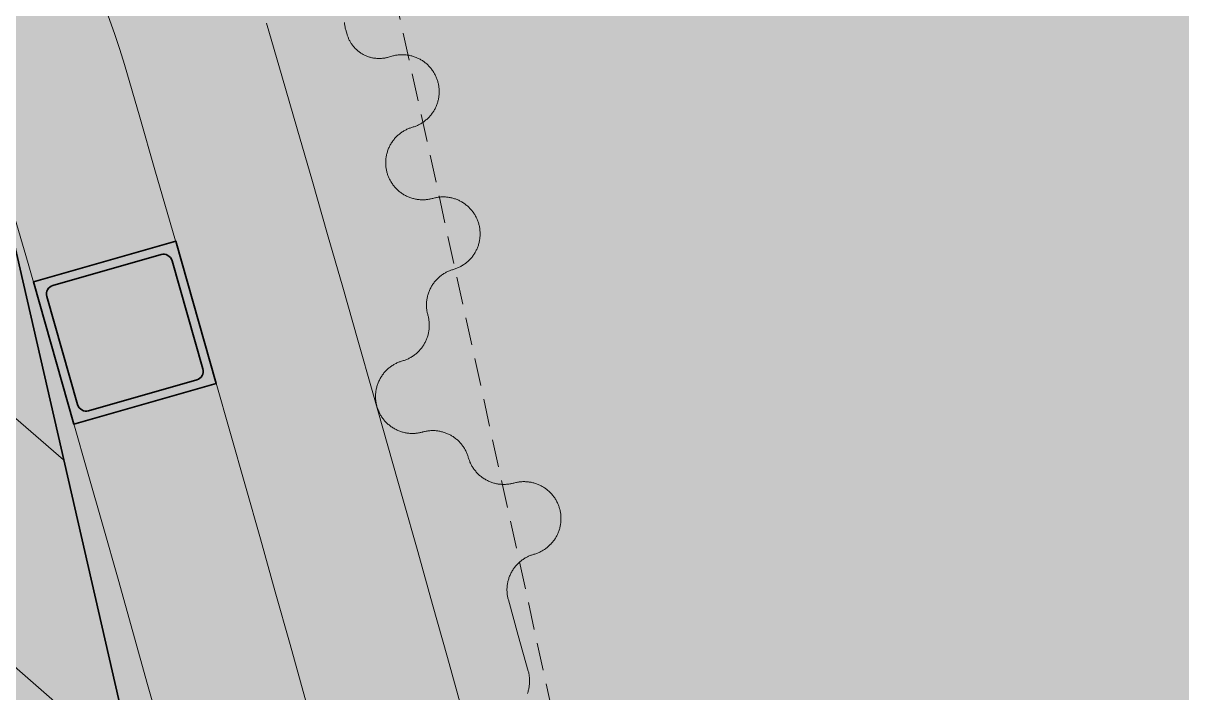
# Model space of a CAD drawing. Header units: millimetres. Extents: x 833941507 to 1669051331, y 817666127 to 1636299673.
# Drawn here: x 834548215.6 to 834548607.1, y 817988460.1 to 817988686.2 of the extents above; entities that cross this region are included whole.
import ezdxf

# ---------------------------------------------------------------- set-up
doc = ezdxf.new("R2010")
doc.units = ezdxf.units.MM
doc.header["$LTSCALE"] = 3
doc.linetypes.add('B0703', pattern=[4.6875, 3.125, -1.5625])
for name, color, linetype, lineweight in [('Hatch (LTC&CB)', 252, 'Continuous', 35), ('UAJ-22INWA', 6, 'Continuous', 35), ('UAJ-22INWA-a', 1, 'Continuous', 13), ('UAJ-22INWA-h', 251, 'Continuous', 9), ('UAJ-23FLOR-h', 251, 'Continuous', 9), ('UAJ-25CEIL-z', 8, 'B0703', 9), ('UAJ-42INFI', 1, 'Continuous', 18), ('UAJ-42INFI-h', 251, 'Continuous', 9)]:
    doc.layers.add(name, color=color, linetype=linetype, lineweight=lineweight)
doc.layers.add('UAJ-00XREF', color=7, linetype='Continuous')

# ---------------------------------------------------------------- blocks, each defined once
blk = doc.blocks.new('GBP-LTC-LB01')
at = {"layer": 'UAJ-23FLOR-h'}
h = blk.add_hatch(dxfattribs=at)
h.set_pattern_fill('EARTH,_O', color=256, scale=180, angle=45)
h.set_pattern_definition([(48.9989, (834576001.8, 818046085.3), (-112.727, 1612.5107), [1143, -1143]), (48.9989, (834575678.3, 818046366.6), (-112.727, 1612.5107), [1143, -1143]), (48.9989, (834575354.8, 818046647.8), (-112.727, 1612.5107), [1143, -1143]), (138.9989, (834575340.7, 818046849.3), (-1612.5107, -112.727), [1143, -1143]), (138.9989, (834575621.9, 818047172.8), (-1612.5107, -112.727), [1143, -1143]), (138.9989, (834575903.1, 818047496.3), (-1612.5107, -112.727), [1143, -1143])])
h.paths.add_polyline_path([(834572173.05, 818200349.17), (834310583.74, 818182062.08), (834331502.24, 817882831.69), (834364939.69, 817885169.23), (834473095.7, 818011283.6), (834480533.7, 818020120.4), (834485095.05, 818025709.55), (834491375.7, 818033619), (834497063.4, 818041013), (834493145.8, 818043678.7), (834512788.5, 818074029.25), (834518712.45, 818083675.25), (834526231.3, 818096325.1), (834534646.05, 818111073.05), (834545956, 818131981.3), (834557204.6, 818154198.8), (834564040, 818168496.8), (834570941.16, 818183576.43), (834578367.8, 818200696.3)])
h.paths.add_polyline_path([(834382131.31, 817956469.98), (834418268.73, 817958996.07), (834422062.41, 817963855.9), (834428403.04, 817964299.38), (834467239.2, 818010695.58), (834466445.21, 818021738.79), (834476097.72, 818035709.03), (834485267.1, 818048983.2), (834487014.89, 818051460.43), (834497268.33, 818067303.42), (834492893.38, 818129890.09), (834448056.59, 818126755.66), (834416896.58, 818105052.11), (834382061.37, 818080788.99), (834386167.45, 818022059.16), (834377588.38, 818021459.47)], flags=16)
edge = h.paths.add_edge_path(flags=16)
edge.add_line((834540292.29, 818142076.07), (834533466.32, 818141614.13))
edge.add_line((834533466.32, 818141614.13), (834523258.01, 818143862.71))
edge.add_line((834523258.01, 818143862.71), (834525896.87, 818155838.93))
edge.add_arc((834558382.43, 818267025.45), 115835.02, 237.2183981, 253.7131266, ccw=False)
edge.add_line((834495664.92, 818169638.25), (834498267.59, 818132356.98))
edge.add_line((834498267.59, 818132356.98), (834496346.42, 818130135.01))
edge.add_line((834496346.42, 818130135.01), (834492879.88, 818129892.67))
edge.add_line((834492879.88, 818129892.67), (834494229.58, 818110587.62))
edge.add_line((834494229.58, 818110587.62), (834496326.13, 818110708.38))
edge.add_line((834496326.13, 818110708.38), (834498420.21, 818080753.55))
edge.add_line((834498420.21, 818080753.55), (834498046.12, 818080727.4))
edge.add_line((834498046.12, 818080727.4), (834498254.52, 818077746.38))
edge.add_line((834498254.52, 818077746.38), (834503061.09, 818078082.4))
edge.add_line((834503061.09, 818078082.4), (834504979.52, 818081212.1))
edge.add_line((834504979.52, 818081212.1), (834509429.02, 818088470.93))
edge.add_line((834509429.02, 818088470.93), (834515217.16, 818097913.59))
edge.add_line((834515217.16, 818097913.59), (834526067.43, 818116415.54))
edge.add_line((834526067.43, 818116415.54), (834532489.2, 818127888.68))
edge.add_line((834532489.2, 818127888.68), (834534830.9, 818132146.3))
edge.add_line((834534830.9, 818132146.3), (834540292.29, 818142076.07))
h = blk.add_hatch(dxfattribs=at)
h.set_pattern_fill('EARTH,_O', color=256, scale=180, angle=45)
h.set_pattern_definition([(45.0000001, (-1082349.7, 54794.9), (-3e-06, 1616.4461018), [1143, -1143]), (45.0000001, (-1082652.8, 55098), (-3e-06, 1616.4461018), [1143, -1143]), (45.0000001, (-1082955.9, 55401.1), (-3e-06, 1616.4461018), [1143, -1143]), (135.0000001, (-1082955.9, 55603.1), (-1616.4461018, -3e-06), [1143, -1143]), (135.0000001, (-1082652.8, 55906.2), (-1616.4461018, -3e-06), [1143, -1143]), (135.0000001, (-1082349.7, 56209.3), (-1616.4461018, -3e-06), [1143, -1143])])
h.paths.add_polyline_path([(834669469.25, 818015499.17), (834651080.82, 818014213.79), (834651091.33, 818014066.03), (834669479.76, 818015351.52)], flags=16)
edge = h.paths.add_edge_path()
edge.add_arc((834611763.61, 818123015.07), 22001.28, 94.000719, 118.688683)
edge.add_line((834601201.89, 818142315.5), (834593918.34, 818141228.38))
edge.add_arc((834611768.4, 818123014.03), 25502.69, 93.997159, 134.421275, ccw=False)
edge.add_line((834609990.68, 818148454.69), (834618164.36, 818149025.84))
edge.add_line((834618164.36, 818149025.84), (834618408.29, 818145534.91))
edge.add_line((834618408.29, 818145534.91), (834616365.41, 818145392.16))
edge.add_line((834616365.41, 818145392.16), (834616609.39, 818141900.69))
edge.add_line((834616609.39, 818141900.69), (834611621.55, 818141552.15))
edge.add_line((834611621.55, 818141552.15), (834611377.61, 818145043.07))
edge.add_line((834611377.61, 818145043.07), (834610228.61, 818144962.74))
h.paths.add_polyline_path([(834673232.94, 818197365.88), (834607546.49, 818192773.89), (834599172.5, 818174435.3), (834588349.1, 818152374.5), (834578621.55, 818133890.65), (834568418.3, 818115665.3), (834556456.7, 818095618.3), (834546606.4, 818080041.6), (834532219.3, 818058623.75), (834523692.15, 818046595.75), (834515683.5, 818035708.5), (834508244.2, 818025929.9), (834500656.3, 818016266.1), (834489786.8, 818002934.1), (834483448.3, 817995421.3), (834478637.6, 817989841.7), (834458453.75, 817967379.3), (834441506.5, 817949096.36), (834383075.75, 817886437.08), (834482026.69, 817893354.51), (834551919.04, 817920008.6), (834634905.13, 817930637.13), (834634023, 817939309.35), (834633770.07, 817941795.89), (834633577.69, 817943687.02), (834508697.04, 817930983.61), (834507053.46, 817930191.44), (834506409.46, 817939426.96), (834507656.94, 817945566.73), (834503417.08, 818006767.03), (834503064.37, 818011762.67), (834514052.91, 818025791.94), (834520784.65, 818034889.35), (834526318.86, 818042436.94), (834532381.69, 818050705.63), (834536345.72, 818056472.68), (834542258.41, 818065225.62), (834550405.86, 818077286.91), (834561579, 818095001.96), (834574522.66, 818117080.03), (834587768.88, 818140310.21), (834609774.13, 818143594.98), (834610001.97, 818140335.89), (834634252.54, 818142031.47), (834636806.9, 818105492.47), (834642791.48, 818105913.75), (834646278.56, 818056032.58), (834640293.17, 818055614.16), (834643382.34, 818011424.91), (834641138.41, 818011267.96), (834645775.78, 817944927.87), (834639048.36, 817944243.52), (834640362.12, 817931328.11), (834651070.39, 817932706.91), (834650587.67, 817936476.13), (834685105.74, 817940896.86), (834685588.46, 817937127.64), (834691373.79, 817937868.57)])
blk = doc.blocks.new('*U1272')
at = {"layer": 'UAJ-22INWA-h'}
h = blk.add_hatch(color=256, dxfattribs=at)
h.dxf.hatch_style = 1
h.paths.add_polyline_path([(0, -10), (50, -10), (50, 40), (0, 40)])
edge = h.paths.add_edge_path(flags=16)
edge.add_line((6, -7), (44, -7))
edge.add_arc((44, -4), 3, 270, 360)
edge.add_line((47, -4), (47, 34))
edge.add_arc((44, 34), 3, 360, 450)
edge.add_line((44, 37), (6, 37))
edge.add_arc((6, 34), 3, 90, 180)
edge.add_line((3, 34), (3, -4))
edge.add_arc((6, -4), 3, 180, 270)
at = {"layer": 'UAJ-22INWA'}
blk.add_lwpolyline([(0, -10), (50, -10), (50, 40), (0, 40)], close=True, dxfattribs=at)
blk.add_lwpolyline([(6, -7), (44, -7, 0.414214), (47, -4), (47, 34, 0.414214), (44, 37), (6, 37, 0.414214), (3, 34), (3, -4, 0.414214)], format="xyb", close=True, dxfattribs=at)
blk = doc.blocks.new('*U1209')
at = {"layer": 'UAJ-22INWA-a', "rotation": 179.9999999964139}
blk.add_blockref('*U1272', (50, -10), dxfattribs=at)
blk = doc.blocks.new('*U1210')
at = {"color": 0, "linetype": 'ByBlock', "lineweight": -2, "transparency": 16777216, "rotation": 105.9238710846238}
blk.add_blockref('*U1209', (834548232.78, 817988550.76), dxfattribs=at)
blk = doc.blocks.new('inf_010')
at = {"layer": 'UAJ-42INFI'}
for points in [[(889560976.94, 757797904.86), (889560976.95, 757797904.58), (889560976.96, 757797904.3), (889560976.98, 757797904.02), (889560977, 757797903.75), (889560977.04, 757797903.47), (889560977.07, 757797903.2), (889560977.11, 757797902.94), (889560977.16, 757797902.67), (889560977.22, 757797902.41)], [(889560977.22, 757797902.41), (889560977.56, 757797900.82)], [(889560977.56, 757797900.82), (889560977.62, 757797900.57), (889560977.68, 757797900.33), (889560977.74, 757797900.09), (889560977.82, 757797899.84), (889560977.9, 757797899.59), (889560977.98, 757797899.35), (889560978.08, 757797899.1), (889560978.18, 757797898.86), (889560978.28, 757797898.61), (889560978.39, 757797898.37), (889560978.51, 757797898.13), (889560978.64, 757797897.88), (889560978.77, 757797897.64), (889560978.91, 757797897.41), (889560979.06, 757797897.17), (889560979.21, 757797896.94), (889560979.37, 757797896.71), (889560979.53, 757797896.48), (889560979.7, 757797896.25), (889560979.88, 757797896.03), (889560980.07, 757797895.82), (889560980.26, 757797895.6), (889560980.45, 757797895.39), (889560980.65, 757797895.19), (889560980.86, 757797894.99), (889560981.08, 757797894.79), (889560981.29, 757797894.6), (889560981.52, 757797894.42), (889560981.75, 757797894.24), (889560981.98, 757797894.07), (889560982.22, 757797893.9), (889560982.46, 757797893.74), (889560982.71, 757797893.58), (889560982.96, 757797893.44), (889560983.21, 757797893.29), (889560983.47, 757797893.16), (889560983.73, 757797893.03), (889560984, 757797892.91), (889560984.26, 757797892.8), (889560984.53, 757797892.69), (889560984.8, 757797892.59), (889560985.07, 757797892.5), (889560985.34, 757797892.41), (889560985.62, 757797892.34), (889560985.89, 757797892.26), (889560986.17, 757797892.2), (889560986.44, 757797892.14), (889560986.72, 757797892.1), (889560986.99, 757797892.05), (889560987.27, 757797892.02), (889560987.54, 757797891.99), (889560987.82, 757797891.97), (889560988.09, 757797891.95), (889560988.36, 757797891.95), (889560988.63, 757797891.94), (889560988.89, 757797891.95), (889560989.16, 757797891.96), (889560989.42, 757797891.98), (889560989.68, 757797892), (889560989.94, 757797892.03), (889560990.19, 757797892.06), (889560990.44, 757797892.1), (889560990.69, 757797892.15), (889560990.93, 757797892.2)], [(889560990.93, 757797892.2), (889560992.16, 757797892.46)], [(889560992.16, 757797892.46), (889560992.45, 757797892.52), (889560992.75, 757797892.57), (889560993.05, 757797892.62), (889560993.35, 757797892.66), (889560993.65, 757797892.69), (889560993.95, 757797892.71), (889560994.26, 757797892.73), (889560994.57, 757797892.74), (889560994.88, 757797892.74), (889560995.18, 757797892.74), (889560995.49, 757797892.72), (889560995.8, 757797892.7), (889560996.11, 757797892.67), (889560996.42, 757797892.64), (889560996.73, 757797892.59), (889560997.03, 757797892.54), (889560997.34, 757797892.48), (889560997.64, 757797892.41), (889560997.94, 757797892.34), (889560998.24, 757797892.26), (889560998.54, 757797892.17), (889560998.83, 757797892.07), (889560999.12, 757797891.97), (889560999.41, 757797891.86), (889560999.69, 757797891.74), (889560999.98, 757797891.62), (889561000.25, 757797891.49), (889561000.52, 757797891.35), (889561000.79, 757797891.21), (889561001.06, 757797891.06), (889561001.31, 757797890.9), (889561001.57, 757797890.75), (889561001.82, 757797890.58), (889561002.06, 757797890.41), (889561002.31, 757797890.23), (889561002.55, 757797890.04), (889561002.78, 757797889.85), (889561003.02, 757797889.65), (889561003.24, 757797889.45), (889561003.47, 757797889.24), (889561003.69, 757797889.02), (889561003.9, 757797888.8), (889561004.11, 757797888.57), (889561004.31, 757797888.34), (889561004.51, 757797888.1), (889561004.7, 757797887.85), (889561004.89, 757797887.61), (889561005.07, 757797887.35), (889561005.24, 757797887.09), (889561005.41, 757797886.83), (889561005.57, 757797886.57), (889561005.72, 757797886.3), (889561005.87, 757797886.02), (889561006.01, 757797885.75), (889561006.14, 757797885.47), (889561006.27, 757797885.19), (889561006.39, 757797884.9), (889561006.5, 757797884.62), (889561006.6, 757797884.33), (889561006.7, 757797884.04), (889561006.78, 757797883.75), (889561006.87, 757797883.46), (889561006.94, 757797883.17), (889561007.01, 757797882.88), (889561007.07, 757797882.58), (889561007.12, 757797882.29), (889561007.16, 757797881.99), (889561007.2, 757797881.69), (889561007.23, 757797881.38), (889561007.26, 757797881.08), (889561007.27, 757797880.77), (889561007.28, 757797880.47), (889561007.28, 757797880.16), (889561007.28, 757797879.85), (889561007.26, 757797879.54), (889561007.24, 757797879.23), (889561007.21, 757797878.92), (889561007.18, 757797878.62), (889561007.13, 757797878.31), (889561007.08, 757797878), (889561007.02, 757797877.7), (889561006.95, 757797877.39), (889561006.88, 757797877.09), (889561006.8, 757797876.79), (889561006.71, 757797876.5), (889561006.61, 757797876.2), (889561006.51, 757797875.91), (889561006.4, 757797875.62), (889561006.28, 757797875.34), (889561006.16, 757797875.06), (889561006.03, 757797874.78), (889561005.89, 757797874.51), (889561005.75, 757797874.24), (889561005.6, 757797873.98), (889561005.44, 757797873.72), (889561005.28, 757797873.47), (889561005.12, 757797873.22), (889561004.95, 757797872.97), (889561004.77, 757797872.73), (889561004.58, 757797872.49), (889561004.39, 757797872.25), (889561004.19, 757797872.02), (889561003.99, 757797871.79), (889561003.78, 757797871.57), (889561003.56, 757797871.35), (889561003.34, 757797871.14), (889561003.11, 757797870.93), (889561002.87, 757797870.72), (889561002.64, 757797870.53), (889561002.39, 757797870.33), (889561002.14, 757797870.15), (889561001.89, 757797869.97), (889561001.63, 757797869.8), (889561001.37, 757797869.63), (889561001.1, 757797869.47), (889561000.83, 757797869.32), (889561000.56, 757797869.17), (889561000.28, 757797869.03), (889561000.01, 757797868.9), (889560999.72, 757797868.77), (889560999.44, 757797868.65), (889560999.15, 757797868.54), (889560998.87, 757797868.44), (889560998.58, 757797868.34), (889560998.29, 757797868.26), (889560998, 757797868.18), (889560997.7, 757797868.1), (889560997.41, 757797868.04)], [(889560997.4, 757797868.03), (889560997.13, 757797867.97), (889560996.86, 757797867.9), (889560996.58, 757797867.83), (889560996.31, 757797867.75), (889560996.04, 757797867.66), (889560995.77, 757797867.56), (889560995.49, 757797867.46), (889560995.22, 757797867.35), (889560994.95, 757797867.23), (889560994.68, 757797867.11), (889560994.41, 757797866.98), (889560994.14, 757797866.84), (889560993.87, 757797866.69), (889560993.61, 757797866.54), (889560993.35, 757797866.38), (889560993.09, 757797866.21), (889560992.83, 757797866.04), (889560992.58, 757797865.85), (889560992.33, 757797865.66), (889560992.08, 757797865.47), (889560991.84, 757797865.26), (889560991.6, 757797865.05), (889560991.37, 757797864.83), (889560991.14, 757797864.61), (889560990.92, 757797864.38), (889560990.7, 757797864.14), (889560990.49, 757797863.9), (889560990.29, 757797863.65), (889560990.09, 757797863.4), (889560989.9, 757797863.14), (889560989.71, 757797862.87), (889560989.53, 757797862.6), (889560989.36, 757797862.33), (889560989.19, 757797862.05), (889560989.04, 757797861.77), (889560988.89, 757797861.49), (889560988.74, 757797861.2), (889560988.61, 757797860.9), (889560988.48, 757797860.61), (889560988.36, 757797860.31), (889560988.25, 757797860.01), (889560988.15, 757797859.71), (889560988.05, 757797859.41), (889560987.97, 757797859.11), (889560987.89, 757797858.8), (889560987.82, 757797858.49), (889560987.75, 757797858.19), (889560987.7, 757797857.88), (889560987.65, 757797857.58), (889560987.61, 757797857.27), (889560987.58, 757797856.97), (889560987.55, 757797856.67), (889560987.54, 757797856.36), (889560987.53, 757797856.06), (889560987.53, 757797855.77), (889560987.53, 757797855.47), (889560987.54, 757797855.18), (889560987.56, 757797854.89), (889560987.59, 757797854.6), (889560987.62, 757797854.31), (889560987.65, 757797854.03), (889560987.7, 757797853.75), (889560987.75, 757797853.48), (889560987.8, 757797853.2), (889560987.86, 757797852.93), (889560987.93, 757797852.66), (889560988, 757797852.39), (889560988.09, 757797852.12), (889560988.17, 757797851.84), (889560988.27, 757797851.57), (889560988.37, 757797851.3), (889560988.48, 757797851.03), (889560988.6, 757797850.75), (889560988.72, 757797850.48), (889560988.85, 757797850.21), (889560988.99, 757797849.95), (889560989.14, 757797849.68), (889560989.29, 757797849.41), (889560989.45, 757797849.15), (889560989.62, 757797848.89), (889560989.8, 757797848.64), (889560989.98, 757797848.38), (889560990.17, 757797848.13), (889560990.37, 757797847.89), (889560990.57, 757797847.65), (889560990.78, 757797847.41), (889560991, 757797847.18), (889560991.22, 757797846.95), (889560991.45, 757797846.73), (889560991.69, 757797846.51), (889560991.93, 757797846.3), (889560992.18, 757797846.09), (889560992.43, 757797845.89), (889560992.69, 757797845.7), (889560992.96, 757797845.51), (889560993.22, 757797845.33), (889560993.5, 757797845.16), (889560993.78, 757797845), (889560994.06, 757797844.84), (889560994.34, 757797844.69), (889560994.63, 757797844.55), (889560994.92, 757797844.41), (889560995.22, 757797844.28), (889560995.52, 757797844.16), (889560995.81, 757797844.05), (889560996.12, 757797843.95), (889560996.42, 757797843.85), (889560996.72, 757797843.77), (889560997.03, 757797843.69), (889560997.33, 757797843.62), (889560997.64, 757797843.55), (889560997.94, 757797843.5), (889560998.25, 757797843.45), (889560998.55, 757797843.41), (889560998.86, 757797843.38), (889560999.16, 757797843.35), (889560999.46, 757797843.34), (889560999.76, 757797843.33), (889561000.06, 757797843.33), (889561000.36, 757797843.33), (889561000.65, 757797843.34), (889561000.94, 757797843.36), (889561001.23, 757797843.38), (889561001.52, 757797843.42), (889561001.8, 757797843.45), (889561002.08, 757797843.5), (889561002.35, 757797843.54), (889561002.62, 757797843.6)], [(889560997.41, 757797868.04), (889560997.4, 757797868.03)], [(889561002.62, 757797843.6), (889561002.64, 757797843.6)], [(889561002.64, 757797843.6), (889561002.93, 757797843.66), (889561003.23, 757797843.71), (889561003.53, 757797843.76), (889561003.83, 757797843.8), (889561004.13, 757797843.83), (889561004.44, 757797843.85), (889561004.74, 757797843.87), (889561005.05, 757797843.88), (889561005.36, 757797843.88), (889561005.67, 757797843.87), (889561005.97, 757797843.86), (889561006.28, 757797843.83), (889561006.59, 757797843.8), (889561006.9, 757797843.77), (889561007.21, 757797843.72), (889561007.51, 757797843.67), (889561007.82, 757797843.61), (889561008.12, 757797843.54), (889561008.42, 757797843.47), (889561008.72, 757797843.38), (889561009.02, 757797843.29), (889561009.31, 757797843.2), (889561009.6, 757797843.09), (889561009.89, 757797842.98), (889561010.17, 757797842.86), (889561010.45, 757797842.74), (889561010.73, 757797842.61), (889561011, 757797842.47), (889561011.27, 757797842.33), (889561011.53, 757797842.18), (889561011.79, 757797842.02), (889561012.04, 757797841.86), (889561012.29, 757797841.7), (889561012.54, 757797841.53), (889561012.78, 757797841.35), (889561013.02, 757797841.16), (889561013.26, 757797840.97), (889561013.49, 757797840.77), (889561013.72, 757797840.56), (889561013.94, 757797840.35), (889561014.16, 757797840.14), (889561014.37, 757797839.91), (889561014.58, 757797839.68), (889561014.78, 757797839.45), (889561014.98, 757797839.21), (889561015.17, 757797838.97), (889561015.36, 757797838.72), (889561015.54, 757797838.46), (889561015.71, 757797838.2), (889561015.88, 757797837.94), (889561016.04, 757797837.68), (889561016.19, 757797837.41), (889561016.33, 757797837.13), (889561016.47, 757797836.86), (889561016.61, 757797836.58), (889561016.73, 757797836.3), (889561016.85, 757797836.01), (889561016.96, 757797835.73), (889561017.06, 757797835.44), (889561017.16, 757797835.15), (889561017.24, 757797834.86), (889561017.32, 757797834.57), (889561017.4, 757797834.28), (889561017.46, 757797833.98), (889561017.52, 757797833.69), (889561017.57, 757797833.39), (889561017.62, 757797833.09), (889561017.66, 757797832.79), (889561017.69, 757797832.49), (889561017.71, 757797832.19), (889561017.73, 757797831.88), (889561017.73, 757797831.57), (889561017.73, 757797831.26), (889561017.73, 757797830.96), (889561017.71, 757797830.65), (889561017.69, 757797830.34), (889561017.66, 757797830.03), (889561017.62, 757797829.72), (889561017.58, 757797829.41), (889561017.53, 757797829.11), (889561017.47, 757797828.8), (889561017.4, 757797828.5), (889561017.32, 757797828.2), (889561017.24, 757797827.9), (889561017.15, 757797827.6), (889561017.05, 757797827.31), (889561016.95, 757797827.02), (889561016.84, 757797826.73), (889561016.72, 757797826.45), (889561016.59, 757797826.17), (889561016.46, 757797825.89), (889561016.33, 757797825.62), (889561016.18, 757797825.35), (889561016.03, 757797825.09), (889561015.88, 757797824.83), (889561015.72, 757797824.58), (889561015.55, 757797824.33), (889561015.38, 757797824.08), (889561015.2, 757797823.84), (889561015.01, 757797823.6), (889561014.82, 757797823.36), (889561014.62, 757797823.13), (889561014.42, 757797822.91), (889561014.21, 757797822.68), (889561013.99, 757797822.46), (889561013.76, 757797822.25), (889561013.54, 757797822.04), (889561013.3, 757797821.84), (889561013.06, 757797821.64), (889561012.82, 757797821.45), (889561012.57, 757797821.27), (889561012.31, 757797821.09), (889561012.06, 757797820.91), (889561011.79, 757797820.75), (889561011.53, 757797820.59), (889561011.26, 757797820.44), (889561010.98, 757797820.29), (889561010.71, 757797820.15), (889561010.43, 757797820.02), (889561010.15, 757797819.9), (889561009.86, 757797819.78), (889561009.58, 757797819.67), (889561009.29, 757797819.57), (889561009, 757797819.47), (889561008.71, 757797819.38), (889561008.42, 757797819.3), (889561008.13, 757797819.23), (889561007.83, 757797819.16)], [(889561007.82, 757797819.16), (889561007.55, 757797819.1), (889561007.28, 757797819.03), (889561007, 757797818.96), (889561006.73, 757797818.88), (889561006.46, 757797818.79), (889561006.18, 757797818.7), (889561005.91, 757797818.59), (889561005.64, 757797818.49), (889561005.37, 757797818.37), (889561005.1, 757797818.25), (889561004.83, 757797818.12), (889561004.56, 757797817.98), (889561004.29, 757797817.83), (889561004.03, 757797817.68), (889561003.76, 757797817.52), (889561003.5, 757797817.35), (889561003.25, 757797817.18), (889561002.99, 757797816.99), (889561002.74, 757797816.8), (889561002.5, 757797816.61), (889561002.25, 757797816.4), (889561002.02, 757797816.19), (889561001.78, 757797815.98), (889561001.56, 757797815.75), (889561001.33, 757797815.52), (889561001.11, 757797815.29), (889561000.9, 757797815.05), (889561000.7, 757797814.8), (889561000.5, 757797814.54), (889561000.3, 757797814.29), (889561000.12, 757797814.02), (889560999.94, 757797813.75), (889560999.77, 757797813.48), (889560999.6, 757797813.2), (889560999.44, 757797812.92), (889560999.29, 757797812.64), (889560999.15, 757797812.35), (889560999.01, 757797812.06), (889560998.88, 757797811.76), (889560998.76, 757797811.46), (889560998.65, 757797811.16), (889560998.55, 757797810.86), (889560998.45, 757797810.56), (889560998.36, 757797810.26), (889560998.29, 757797809.95), (889560998.21, 757797809.65), (889560998.15, 757797809.34), (889560998.09, 757797809.04), (889560998.05, 757797808.73), (889560998.01, 757797808.43), (889560997.97, 757797808.12), (889560997.95, 757797807.82), (889560997.93, 757797807.52), (889560997.92, 757797807.22), (889560997.92, 757797806.92), (889560997.92, 757797806.62), (889560997.93, 757797806.33), (889560997.95, 757797806.04), (889560997.97, 757797805.75), (889560998, 757797805.47), (889560998.04, 757797805.18), (889560998.08, 757797804.9), (889560998.13, 757797804.63), (889560998.19, 757797804.36)], [(889561007.83, 757797819.16), (889561007.82, 757797819.16)], [(889560998.19, 757797804.36), (889560998.24, 757797804.06), (889560998.3, 757797803.77), (889560998.34, 757797803.47), (889560998.38, 757797803.17), (889560998.41, 757797802.87), (889560998.43, 757797802.56), (889560998.45, 757797802.26), (889560998.45, 757797801.95), (889560998.46, 757797801.64), (889560998.45, 757797801.33), (889560998.43, 757797801.02), (889560998.41, 757797800.72), (889560998.38, 757797800.41), (889560998.34, 757797800.1), (889560998.3, 757797799.79), (889560998.24, 757797799.49), (889560998.18, 757797799.18), (889560998.11, 757797798.88), (889560998.04, 757797798.58), (889560997.96, 757797798.28), (889560997.87, 757797797.99), (889560997.77, 757797797.69), (889560997.66, 757797797.4), (889560997.55, 757797797.12), (889560997.43, 757797796.83), (889560997.31, 757797796.55), (889560997.18, 757797796.28), (889560997.04, 757797796.01), (889560996.9, 757797795.74), (889560996.75, 757797795.48), (889560996.59, 757797795.22), (889560996.43, 757797794.97), (889560996.27, 757797794.72), (889560996.09, 757797794.47), (889560995.91, 757797794.23), (889560995.73, 757797793.99), (889560995.53, 757797793.76), (889560995.34, 757797793.52), (889560995.13, 757797793.3), (889560994.92, 757797793.07), (889560994.7, 757797792.86), (889560994.48, 757797792.64), (889560994.25, 757797792.44), (889560994.02, 757797792.23), (889560993.78, 757797792.04), (889560993.53, 757797791.85), (889560993.28, 757797791.66), (889560993.03, 757797791.48), (889560992.77, 757797791.31), (889560992.51, 757797791.15), (889560992.24, 757797790.99), (889560991.97, 757797790.83), (889560991.7, 757797790.69), (889560991.42, 757797790.55), (889560991.14, 757797790.42), (889560990.86, 757797790.3), (889560990.58, 757797790.18), (889560990.29, 757797790.07), (889560990.01, 757797789.97), (889560989.72, 757797789.87), (889560989.43, 757797789.79), (889560989.13, 757797789.71), (889560988.84, 757797789.63), (889560988.55, 757797789.57)], [(889560988.51, 757797789.56), (889560988.24, 757797789.5), (889560987.96, 757797789.43), (889560987.69, 757797789.36), (889560987.42, 757797789.28), (889560987.15, 757797789.19), (889560986.87, 757797789.1), (889560986.6, 757797789), (889560986.33, 757797788.89), (889560986.06, 757797788.77), (889560985.79, 757797788.65), (889560985.52, 757797788.52), (889560985.25, 757797788.38), (889560984.98, 757797788.24), (889560984.72, 757797788.08), (889560984.45, 757797787.92), (889560984.19, 757797787.76), (889560983.94, 757797787.58), (889560983.68, 757797787.4), (889560983.43, 757797787.21), (889560983.19, 757797787.02), (889560982.95, 757797786.81), (889560982.71, 757797786.6), (889560982.47, 757797786.39), (889560982.25, 757797786.16), (889560982.02, 757797785.93), (889560981.81, 757797785.7), (889560981.59, 757797785.46), (889560981.39, 757797785.21), (889560981.19, 757797784.96), (889560981, 757797784.7), (889560980.81, 757797784.44), (889560980.63, 757797784.17), (889560980.46, 757797783.89), (889560980.29, 757797783.62), (889560980.13, 757797783.34), (889560979.98, 757797783.05), (889560979.84, 757797782.76), (889560979.7, 757797782.47), (889560979.57, 757797782.18), (889560979.45, 757797781.88), (889560979.34, 757797781.58), (889560979.24, 757797781.28), (889560979.14, 757797780.98), (889560979.05, 757797780.68), (889560978.97, 757797780.37), (889560978.9, 757797780.07), (889560978.84, 757797779.76), (889560978.78, 757797779.46), (889560978.73, 757797779.15), (889560978.69, 757797778.85), (889560978.66, 757797778.55), (889560978.63, 757797778.24), (889560978.62, 757797777.94), (889560978.6, 757797777.64), (889560978.6, 757797777.34), (889560978.61, 757797777.05), (889560978.62, 757797776.76), (889560978.63, 757797776.47), (889560978.66, 757797776.18), (889560978.69, 757797775.89), (889560978.72, 757797775.61), (889560978.77, 757797775.33), (889560978.81, 757797775.06), (889560978.87, 757797774.79), (889560978.93, 757797774.51), (889560978.99, 757797774.24), (889560979.07, 757797773.97), (889560979.15, 757797773.7), (889560979.23, 757797773.43), (889560979.33, 757797773.15), (889560979.43, 757797772.88), (889560979.54, 757797772.61), (889560979.65, 757797772.33), (889560979.78, 757797772.06), (889560979.91, 757797771.79), (889560980.04, 757797771.53), (889560980.19, 757797771.26), (889560980.34, 757797770.99), (889560980.5, 757797770.73), (889560980.67, 757797770.47), (889560980.84, 757797770.22), (889560981.02, 757797769.96), (889560981.21, 757797769.71), (889560981.41, 757797769.47), (889560981.61, 757797769.22), (889560981.82, 757797768.98), (889560982.04, 757797768.75), (889560982.26, 757797768.52), (889560982.49, 757797768.3), (889560982.72, 757797768.08), (889560982.97, 757797767.87), (889560983.21, 757797767.66), (889560983.47, 757797767.46), (889560983.72, 757797767.27), (889560983.99, 757797767.08), (889560984.25, 757797766.9), (889560984.53, 757797766.73), (889560984.8, 757797766.57), (889560985.09, 757797766.41), (889560985.37, 757797766.26), (889560985.66, 757797766.11), (889560985.95, 757797765.98), (889560986.24, 757797765.85), (889560986.54, 757797765.73), (889560986.84, 757797765.62), (889560987.14, 757797765.51), (889560987.44, 757797765.42), (889560987.74, 757797765.33), (889560988.05, 757797765.25), (889560988.35, 757797765.17), (889560988.66, 757797765.11), (889560988.96, 757797765.05), (889560989.27, 757797765), (889560989.57, 757797764.96), (889560989.88, 757797764.93), (889560990.18, 757797764.91), (889560990.48, 757797764.89), (889560990.78, 757797764.88), (889560991.08, 757797764.87), (889560991.37, 757797764.88), (889560991.67, 757797764.89), (889560991.96, 757797764.9), (889560992.24, 757797764.93), (889560992.53, 757797764.96), (889560992.81, 757797764.99), (889560993.09, 757797765.04), (889560993.36, 757797765.08), (889560993.64, 757797765.14)], [(889560988.55, 757797789.57), (889560988.51, 757797789.56)], [(889560993.64, 757797765.14), (889560993.68, 757797765.15)], [(889560993.68, 757797765.15), (889560993.97, 757797765.2), (889560994.27, 757797765.26), (889560994.57, 757797765.3), (889560994.87, 757797765.34), (889560995.17, 757797765.37), (889560995.48, 757797765.39), (889560995.78, 757797765.4), (889560996.09, 757797765.41), (889560996.4, 757797765.41), (889560996.71, 757797765.4), (889560997.01, 757797765.39), (889560997.32, 757797765.36), (889560997.63, 757797765.33), (889560997.94, 757797765.3), (889560998.25, 757797765.25), (889560998.55, 757797765.2), (889560998.85, 757797765.13), (889560999.16, 757797765.07), (889560999.46, 757797764.99), (889560999.76, 757797764.91), (889561000.05, 757797764.81), (889561000.34, 757797764.72), (889561000.63, 757797764.61), (889561000.92, 757797764.5), (889561001.2, 757797764.38), (889561001.48, 757797764.26), (889561001.76, 757797764.12), (889561002.03, 757797763.99), (889561002.3, 757797763.84), (889561002.56, 757797763.69), (889561002.82, 757797763.54), (889561003.07, 757797763.38), (889561003.32, 757797763.21), (889561003.56, 757797763.04), (889561003.8, 757797762.86), (889561004.04, 757797762.67), (889561004.28, 757797762.48), (889561004.51, 757797762.28), (889561004.74, 757797762.07), (889561004.96, 757797761.86), (889561005.18, 757797761.64), (889561005.39, 757797761.42), (889561005.59, 757797761.19), (889561005.8, 757797760.95), (889561005.99, 757797760.71), (889561006.18, 757797760.47), (889561006.37, 757797760.22), (889561006.55, 757797759.97), (889561006.72, 757797759.71), (889561006.88, 757797759.45), (889561007.04, 757797759.18), (889561007.19, 757797758.91), (889561007.34, 757797758.64), (889561007.47, 757797758.36), (889561007.61, 757797758.08), (889561007.73, 757797757.8), (889561007.84, 757797757.51), (889561007.95, 757797757.23), (889561008.06, 757797756.94), (889561008.15, 757797756.65), (889561008.24, 757797756.36), (889561008.32, 757797756.07), (889561008.39, 757797755.78), (889561008.45, 757797755.48)], [(889561008.45, 757797755.48), (889561008.51, 757797755.21), (889561008.58, 757797754.94), (889561008.65, 757797754.67), (889561008.73, 757797754.4), (889561008.82, 757797754.12), (889561008.91, 757797753.85), (889561009.01, 757797753.58), (889561009.12, 757797753.3), (889561009.24, 757797753.03), (889561009.36, 757797752.76), (889561009.49, 757797752.49), (889561009.63, 757797752.22), (889561009.77, 757797751.95), (889561009.92, 757797751.69), (889561010.08, 757797751.42), (889561010.25, 757797751.16), (889561010.42, 757797750.91), (889561010.61, 757797750.65), (889561010.79, 757797750.4), (889561010.99, 757797750.16), (889561011.19, 757797749.91), (889561011.4, 757797749.67), (889561011.62, 757797749.44), (889561011.84, 757797749.21), (889561012.07, 757797748.99), (889561012.3, 757797748.77), (889561012.55, 757797748.56), (889561012.79, 757797748.35), (889561013.05, 757797748.15), (889561013.3, 757797747.96), (889561013.57, 757797747.77), (889561013.84, 757797747.59), (889561014.11, 757797747.41), (889561014.39, 757797747.25), (889561014.67, 757797747.09), (889561014.95, 757797746.94), (889561015.24, 757797746.79), (889561015.53, 757797746.66), (889561015.82, 757797746.53), (889561016.12, 757797746.41), (889561016.42, 757797746.29), (889561016.72, 757797746.19), (889561017.02, 757797746.09), (889561017.33, 757797746), (889561017.63, 757797745.92), (889561017.94, 757797745.85), (889561018.24, 757797745.79), (889561018.55, 757797745.73), (889561018.85, 757797745.68), (889561019.16, 757797745.64), (889561019.46, 757797745.61), (889561019.76, 757797745.58), (889561020.07, 757797745.56), (889561020.37, 757797745.55), (889561020.66, 757797745.55), (889561020.96, 757797745.55), (889561021.25, 757797745.56), (889561021.54, 757797745.58), (889561021.83, 757797745.6), (889561022.12, 757797745.63), (889561022.4, 757797745.66), (889561022.68, 757797745.71), (889561022.95, 757797745.75), (889561023.23, 757797745.81)], [(889561023.23, 757797745.81), (889561023.24, 757797745.81)], [(889561023.24, 757797745.81), (889561023.54, 757797745.87), (889561023.83, 757797745.92), (889561024.13, 757797745.96), (889561024.43, 757797746), (889561024.74, 757797746.03), (889561025.04, 757797746.05), (889561025.35, 757797746.06), (889561025.65, 757797746.07), (889561025.96, 757797746.07), (889561026.27, 757797746.06), (889561026.58, 757797746.05), (889561026.89, 757797746.02), (889561027.2, 757797745.99), (889561027.5, 757797745.95), (889561027.81, 757797745.91), (889561028.12, 757797745.85), (889561028.42, 757797745.79), (889561028.72, 757797745.72), (889561029.03, 757797745.65), (889561029.32, 757797745.56), (889561029.62, 757797745.47), (889561029.91, 757797745.37), (889561030.2, 757797745.27), (889561030.49, 757797745.15), (889561030.77, 757797745.03), (889561031.05, 757797744.91), (889561031.33, 757797744.78), (889561031.6, 757797744.64), (889561031.87, 757797744.49), (889561032.13, 757797744.34), (889561032.39, 757797744.19), (889561032.64, 757797744.03), (889561032.89, 757797743.86), (889561033.13, 757797743.69), (889561033.37, 757797743.5), (889561033.61, 757797743.32), (889561033.85, 757797743.12), (889561034.08, 757797742.92), (889561034.31, 757797742.72), (889561034.53, 757797742.51), (889561034.75, 757797742.29), (889561034.96, 757797742.06), (889561035.16, 757797741.83), (889561035.37, 757797741.6), (889561035.56, 757797741.36), (889561035.75, 757797741.11), (889561035.94, 757797740.86), (889561036.12, 757797740.61), (889561036.29, 757797740.35), (889561036.45, 757797740.09), (889561036.61, 757797739.82), (889561036.76, 757797739.55), (889561036.91, 757797739.27), (889561037.04, 757797739), (889561037.17, 757797738.72), (889561037.3, 757797738.43), (889561037.41, 757797738.15), (889561037.52, 757797737.86), (889561037.62, 757797737.58), (889561037.72, 757797737.29), (889561037.8, 757797737), (889561037.88, 757797736.7), (889561037.95, 757797736.41), (889561038.02, 757797736.12), (889561038.08, 757797735.82), (889561038.13, 757797735.53), (889561038.17, 757797735.23), (889561038.21, 757797734.93), (889561038.24, 757797734.62), (889561038.26, 757797734.32), (889561038.27, 757797734.01), (889561038.28, 757797733.71), (889561038.28, 757797733.4), (889561038.27, 757797733.09), (889561038.25, 757797732.78), (889561038.23, 757797732.47), (889561038.2, 757797732.16), (889561038.16, 757797731.86), (889561038.11, 757797731.55), (889561038.06, 757797731.24), (889561038, 757797730.94), (889561037.93, 757797730.64), (889561037.85, 757797730.33), (889561037.77, 757797730.04), (889561037.67, 757797729.74), (889561037.58, 757797729.45), (889561037.47, 757797729.16), (889561037.36, 757797728.87), (889561037.24, 757797728.59), (889561037.11, 757797728.31), (889561036.98, 757797728.03), (889561036.84, 757797727.76), (889561036.7, 757797727.49), (889561036.55, 757797727.23), (889561036.39, 757797726.98), (889561036.23, 757797726.72), (889561036.06, 757797726.47), (889561035.89, 757797726.23), (889561035.71, 757797725.99), (889561035.52, 757797725.75), (889561035.33, 757797725.51), (889561035.13, 757797725.28), (889561034.92, 757797725.06), (889561034.71, 757797724.83), (889561034.49, 757797724.62), (889561034.26, 757797724.4), (889561034.03, 757797724.2), (889561033.8, 757797724), (889561033.56, 757797723.8), (889561033.31, 757797723.61), (889561033.06, 757797723.43), (889561032.81, 757797723.25), (889561032.55, 757797723.08), (889561032.29, 757797722.91), (889561032.02, 757797722.75), (889561031.75, 757797722.6), (889561031.47, 757797722.46), (889561031.2, 757797722.32), (889561030.92, 757797722.19), (889561030.63, 757797722.07), (889561030.35, 757797721.95), (889561030.06, 757797721.84), (889561029.77, 757797721.74), (889561029.49, 757797721.65), (889561029.19, 757797721.56), (889561028.9, 757797721.48), (889561028.61, 757797721.41), (889561028.32, 757797721.35)], [(889561028.3, 757797721.34), (889561028.03, 757797721.28), (889561027.76, 757797721.22), (889561027.49, 757797721.15), (889561027.21, 757797721.07), (889561026.94, 757797720.98), (889561026.67, 757797720.89), (889561026.39, 757797720.79), (889561026.12, 757797720.68), (889561025.85, 757797720.56), (889561025.58, 757797720.44), (889561025.3, 757797720.31), (889561025.04, 757797720.18), (889561024.77, 757797720.03), (889561024.5, 757797719.88), (889561024.24, 757797719.72), (889561023.98, 757797719.55), (889561023.72, 757797719.38), (889561023.47, 757797719.2), (889561023.22, 757797719.01), (889561022.97, 757797718.82), (889561022.73, 757797718.61), (889561022.49, 757797718.41), (889561022.25, 757797718.19), (889561022.02, 757797717.97), (889561021.8, 757797717.74), (889561021.58, 757797717.5), (889561021.37, 757797717.26), (889561021.16, 757797717.02), (889561020.96, 757797716.76), (889561020.76, 757797716.51), (889561020.58, 757797716.24), (889561020.4, 757797715.97), (889561020.22, 757797715.7), (889561020.05, 757797715.43), (889561019.89, 757797715.14), (889561019.74, 757797714.86), (889561019.6, 757797714.57), (889561019.46, 757797714.28), (889561019.33, 757797713.99), (889561019.21, 757797713.69), (889561019.1, 757797713.39), (889561018.99, 757797713.09), (889561018.9, 757797712.79), (889561018.81, 757797712.49), (889561018.72, 757797712.18), (889561018.65, 757797711.88), (889561018.59, 757797711.57), (889561018.53, 757797711.27), (889561018.48, 757797710.96), (889561018.44, 757797710.66), (889561018.4, 757797710.35), (889561018.38, 757797710.05), (889561018.36, 757797709.75), (889561018.35, 757797709.45), (889561018.34, 757797709.15), (889561018.34, 757797708.85), (889561018.35, 757797708.56), (889561018.37, 757797708.27), (889561018.39, 757797707.98), (889561018.42, 757797707.7), (889561018.46, 757797707.41), (889561018.5, 757797707.14), (889561018.55, 757797706.86), (889561018.6, 757797706.59)], [(889561028.32, 757797721.35), (889561028.3, 757797721.34)], [(889561018.6, 757797706.59), (889561021.12, 757797694.37)], [(889561021.12, 757797694.37), (889561021.12, 757797694.35)], [(889561021.12, 757797694.35), (889561023.63, 757797682.13)], [(889561023.63, 757797682.13), (889561023.68, 757797681.84), (889561023.73, 757797681.54), (889561023.78, 757797681.24), (889561023.81, 757797680.94), (889561023.84, 757797680.64), (889561023.86, 757797680.33), (889561023.87, 757797680.03), (889561023.88, 757797679.72), (889561023.88, 757797679.41), (889561023.87, 757797679.1), (889561023.85, 757797678.8), (889561023.83, 757797678.49), (889561023.8, 757797678.18), (889561023.76, 757797677.87), (889561023.71, 757797677.56), (889561023.65, 757797677.26), (889561023.59, 757797676.96), (889561023.52, 757797676.65), (889561023.44, 757797676.35), (889561023.36, 757797676.05), (889561023.27, 757797675.76), (889561023.17, 757797675.47), (889561023.06, 757797675.18), (889561022.95, 757797674.89), (889561022.83, 757797674.61)]]:
    blk.add_lwpolyline(points, dxfattribs=at)
blk = doc.blocks.new('3A35X-MADL-P-LT-B01-0')
at = {"layer": 'UAJ-22INWA-h'}
h = blk.add_hatch(dxfattribs=at)
h.set_pattern_fill('ANSI31', color=256, scale=20, angle=90)
h.set_pattern_definition([(138.99891, (834576001.76, 818046085.34), (-41.66066, -47.923265), [])])
h.paths.add_polyline_path([(834548527.29, 817986612.29), (834548154.81, 817986617.54), (834548176.32, 817988142.94)], flags=16)
h.paths.add_polyline_path([(834548003.68, 817985829.59), (834548511.26, 817985822.43), (834548587.45, 817986349.88), (834548559.49, 817986471.82), (834548012.85, 817986479.53), (834548043.6, 817988660.43), (834548201.81, 817988658.19), (834548729.75, 817986355.71), (834548632.24, 817985680.71), (834548044.72, 817985689)])
at = {"layer": 'UAJ-22INWA'}
blk.add_lwpolyline([(834548003.68, 817985829.59), (834548511.26, 817985822.43), (834548587.45, 817986349.88), (834548559.49, 817986471.82), (834548012.85, 817986479.53), (834548043.6, 817988660.43), (834548201.81, 817988658.19), (834548729.75, 817986355.71), (834548632.24, 817985680.71), (834548044.72, 817985689)], close=True, dxfattribs=at)
at = {"layer": 'UAJ-25CEIL-z'}
blk.add_line((834549520.29, 817983330.89), (834548253.15, 817989096.34), dxfattribs=at)
at = {"layer": 'UAJ-42INFI'}
for points in [[(834548249.81, 817988672.18, 0.373803), (834547996.1, 817988835.5, 0.373803)], [(834548828.35, 817986372.38, 0.029016), (834548297.82, 817988686.16)], [(834548779.05, 817986364.05, 0.029016), (834548249.81, 817988672.18, 0.029016)]]:
    blk.add_lwpolyline(points, format="xyb", dxfattribs=at)
at = {"layer": 'UAJ-42INFI-h'}
blk.add_lwpolyline([(834548201.81, 817988658.19, 0.308281), (834548045.39, 817988787.11), (834548002.92, 817985775.51, 0.475055), (834548240.49, 817985576.25), (834548535.44, 817985632.7, 0.294947), (834548692.7, 817985782.33, 0.116476), (834548729.75, 817986355.72, 0.029016), (834548201.81, 817988658.19)], format="xyb", dxfattribs=at)
at = {"rotation": 3.998908525164564}
blk.add_blockref('inf_010', (-0.01, 0.01), dxfattribs=at)
blk.add_blockref('*U1210', (-0.01, 0.01))

msp = doc.modelspace()

# ---------------------------------------------------------------- hatches: boundary and pattern name
at = {"layer": 'Hatch (LTC&CB)'}
h = msp.add_hatch(dxfattribs=at)
h.set_pattern_fill('ANSI38', color=256, scale=100)
h.set_pattern_definition([(318.99984, (834479093.73, 818230174.15), (208.29942, 239.6197), []), (48.99984, (834479093.73, 818230174.15), (176.97914, 687.53882), [793.75, -476.25])])
edge = h.paths.add_edge_path()
edge.add_line((834601196.19, 818142314.52), (834603754.26, 818142696.37))
edge.add_line((834603754.26, 818142696.37), (834603901.9, 818141707.33))
edge.add_line((834603901.9, 818141707.33), (834603810.47, 818141693.69))
edge.add_arc((834611763.29, 818123016.36), 20300, 113.064358, 141.357581)
edge.add_line((834595907.81, 818135692.86), (834595395.45, 818135656.86))
edge.add_line((834595395.45, 818135656.86), (834583111.72, 818114341.03))
edge.add_line((834583111.72, 818114341.03), (834578121.58, 818106513.89))
edge.add_line((834578121.58, 818106513.89), (834575731.65, 818102809.5))
edge.add_line((834575731.65, 818102809.5), (834574387.45, 818100725.98))
edge.add_line((834574387.45, 818100725.98), (834573113.98, 818098752.1))
edge.add_line((834573113.98, 818098752.1), (834573145.25, 818098730.65))
edge.add_line((834573145.25, 818098730.65), (834569989.11, 818093770.2))
edge.add_line((834569989.11, 818093770.2), (834566535, 818088385.68))
edge.add_line((834566535, 818088385.68), (834566514.09, 818088398.3))
edge.add_line((834566514.09, 818088398.3), (834558743.61, 818076256.63))
edge.add_line((834558743.61, 818076256.63), (834557653.4, 818074495.71))
edge.add_line((834557653.4, 818074495.71), (834553498.92, 818068288.56))
edge.add_line((834553498.92, 818068288.56), (834548580.86, 818060932.13))
edge.add_line((834548580.86, 818060932.13), (834544328.26, 818054726.34))
edge.add_line((834544328.26, 818054726.34), (834544332.15, 818054704.66))
edge.add_line((834544332.15, 818054704.66), (834540324.6, 818048716.69))
edge.add_line((834540324.6, 818048716.69), (834541041.32, 818048232.54))
edge.add_line((834541041.32, 818048232.54), (834540089.73, 818046823.83))
edge.add_line((834540089.73, 818046823.83), (834539737.55, 818047061.73))
edge.add_line((834539737.55, 818047061.73), (834533115.75, 818038377.74))
edge.add_line((834533115.75, 818038377.74), (834515220.96, 818015146.63))
edge.add_arc((834538026.01, 818000636.26), 27030, 147.532263, 176.187088)
edge.add_line((834511055.84, 818002433.72), (834511444.99, 817996891.23))
edge.add_line((834511444.99, 817996891.23), (834511474.11, 817996474.65))
edge.add_line((834511474.11, 817996474.65), (834508641.22, 817996276.61))
edge.add_line((834508641.22, 817996276.61), (834508910.68, 817992422.05))
edge.add_line((834508910.68, 817992422.05), (834511353.38, 817992955.96))
edge.add_line((834511353.38, 817992955.96), (834513357.66, 817964213.01))
edge.add_line((834513357.66, 817964213.01), (834513308.95, 817964209.6))
edge.add_line((834513308.95, 817964209.6), (834513879.4, 817955918.75))
edge.add_line((834513879.4, 817955918.75), (834514876.61, 817955988.46))
edge.add_line((834514876.61, 817955988.46), (834515053.07, 817953464.41))
edge.add_arc((834528221.07, 817954382.99), 13200, 183.990417, 259.837233)
edge.add_line((834525891.99, 817941390.09), (834525974.53, 817940578.71))
edge.add_line((834525974.53, 817940578.71), (834555356.34, 817943567.49))
edge.add_line((834555356.34, 817943567.49), (834594711.69, 817947570.8))
edge.add_line((834594711.69, 817947570.8), (834594754.2, 817947152.96))
edge.add_line((834594754.2, 817947152.96), (834616096.9, 817949323.98))
edge.add_line((834616096.9, 817949323.98), (834631854.21, 817950926.85))
edge.add_line((834631854.21, 817950926.85), (834631836.71, 817951177.16))
edge.add_line((834631836.71, 817951177.16), (834639760.38, 817951731.08))
edge.add_line((834639760.38, 817951731.08), (834640506.97, 817944391.59))
edge.add_line((834640506.97, 817944391.59), (834508703.57, 817930984.28))
edge.add_line((834508703.57, 817930984.28), (834508663.51, 817930982.16))
edge.add_line((834508663.51, 817930982.16), (834507053.46, 817930191.44))
edge.add_line((834507053.46, 817930191.44), (834506409.46, 817939426.96))
edge.add_line((834506409.46, 817939426.96), (834507674.95, 817945699.32))
edge.add_line((834507674.95, 817945699.32), (834503067.5, 818011766.68))
edge.add_line((834503067.5, 818011766.68), (834515005.94, 818027008.3))
edge.add_line((834515005.94, 818027008.3), (834526318.86, 818042436.95))
edge.add_line((834526318.86, 818042436.95), (834533248.43, 818051887.55))
edge.add_line((834533248.43, 818051887.55), (834545204.94, 818069586.37))
edge.add_line((834545204.94, 818069586.37), (834551695.41, 818079200.62))
edge.add_line((834551695.41, 818079200.62), (834551700.66, 818079300.57))
edge.add_line((834551700.66, 818079300.57), (834554860.11, 818084257.51))
edge.add_line((834554860.11, 818084257.51), (834556162.94, 818086301.54))
edge.add_line((834556162.94, 818086301.54), (834561579.11, 818095002.15))
edge.add_line((834561579.11, 818095002.15), (834564610.19, 818100023.59))
edge.add_line((834564610.19, 818100023.59), (834566711.84, 818103505.28))
edge.add_line((834566711.84, 818103505.28), (834567220.96, 818104369.68))
edge.add_line((834567220.96, 818104369.68), (834571219.85, 818111331.33))
edge.add_line((834571219.85, 818111331.33), (834579233.58, 818125278.3))
edge.add_line((834579233.58, 818125278.3), (834584805.19, 818135090.79))
edge.add_line((834584805.19, 818135090.79), (834587768.44, 818140310.15))
edge.add_line((834587768.44, 818140310.15), (834593953.37, 818141233.38))
edge.add_arc((834611682.41, 818123278.84), 25232.61, 93.846032, 134.637937, ccw=False)
edge.add_line((834609989.92, 818148454.62), (834618164.07, 818149025.82))
edge.add_line((834618164.07, 818149025.82), (834618408.01, 818145534.9))
edge.add_line((834618408.01, 818145534.9), (834616365.13, 818145392.15))
edge.add_line((834616365.13, 818145392.15), (834616609.11, 818141900.67))
edge.add_line((834616609.11, 818141900.67), (834611621.27, 818141552.12))
edge.add_line((834611621.27, 818141552.12), (834611377.33, 818145043.04))
edge.add_arc((834611845.2, 818122938.11), 22109.88, 91.212521, 118.792578)
h = msp.add_hatch(color=256, dxfattribs=at)
h.dxf.hatch_style = 1
edge = h.paths.add_edge_path()
edge.add_line((834513358.83, 817964213.1), (834514805.29, 817964314.21))
edge.add_line((834514805.29, 817964314.21), (834514905.32, 817962883.32))
edge.add_line((834514905.32, 817962883.32), (834522015.98, 817959924.65))
edge.add_line((834522015.98, 817959924.65), (834527599.83, 817958234.85))
edge.add_line((834527599.83, 817958234.85), (834531627.41, 817957331.96))
edge.add_line((834531627.41, 817957331.96), (834538597.73, 817957185.8))
edge.add_line((834538597.73, 817957185.8), (834550283.84, 817958000.71))
edge.add_line((834550283.84, 817958000.71), (834576164.25, 817960699.31))
edge.add_arc((834571429.66, 818001700.88), 41274.03, 276.586959, 289.104779)
edge.add_line((834584938.52, 817962700.16), (834585387.44, 817962731.44))
edge.add_line((834585387.44, 817962731.44), (834585119.41, 817966565.54))
edge.add_line((834585119.41, 817966565.54), (834584671.75, 817966534.24))
edge.add_line((834584671.75, 817966534.24), (834582845.22, 817993361.89))
edge.add_line((834582845.22, 817993361.89), (834584586.66, 817993483.63))
edge.add_line((834584586.66, 817993483.63), (834584565.21, 817993788.17))
edge.add_line((834584565.21, 817993788.17), (834583546.6, 817993716.97))
edge.add_line((834583546.6, 817993716.97), (834579511.62, 818051438.28))
edge.add_line((834579511.62, 818051438.28), (834571357.07, 818050868.21))
edge.add_line((834571357.07, 818050868.21), (834571728.42, 818045556.24))
edge.add_line((834571728.42, 818045556.24), (834551421, 818044136.6))
edge.add_line((834551421, 818044136.6), (834550915.36, 818053251.15))
edge.add_line((834550915.36, 818053251.15), (834550067.43, 818053191.87))
edge.add_line((834550067.43, 818053191.87), (834547980.34, 818050328.44))
edge.add_line((834547980.34, 818050328.44), (834547993.72, 818050137.14))
edge.add_line((834547993.72, 818050137.14), (834537098.76, 818035335.08))
edge.add_line((834537098.76, 818035335.08), (834533115.75, 818038377.74))
edge.add_line((834533115.75, 818038377.74), (834521762.77, 818023639.24))
edge.add_line((834521762.77, 818023639.24), (834515226.35, 818015153.63))
edge.add_arc((834538313.07, 818000540.46), 27322.9, 147.66747, 176.026674)
edge.add_line((834511055.84, 818002433.72), (834511474.11, 817996474.65))
edge.add_line((834511474.11, 817996474.65), (834508641.22, 817996276.61))
edge.add_line((834508641.22, 817996276.61), (834508910.68, 817992422.05))
edge.add_line((834508910.68, 817992422.05), (834511349.45, 817992955.1))
edge.add_line((834511349.45, 817992955.1), (834511354.85, 817992876.6))
edge.add_line((834511354.85, 817992876.6), (834513358.66, 817964213.08))
edge.add_line((834513358.66, 817964213.08), (834513358.83, 817964213.1))

# ---------------------------------------------------------------- block references
msp.add_blockref('GBP-LTC-LB01', (0, 0))
at = {"layer": 'UAJ-00XREF', "ltscale": 10, "rotation": 8.262983694057247e-05}
msp.add_blockref('3A35X-MADL-P-LT-B01-0', (1179.72, -1203.53), dxfattribs=at)

doc.saveas('drawing.dxf')
